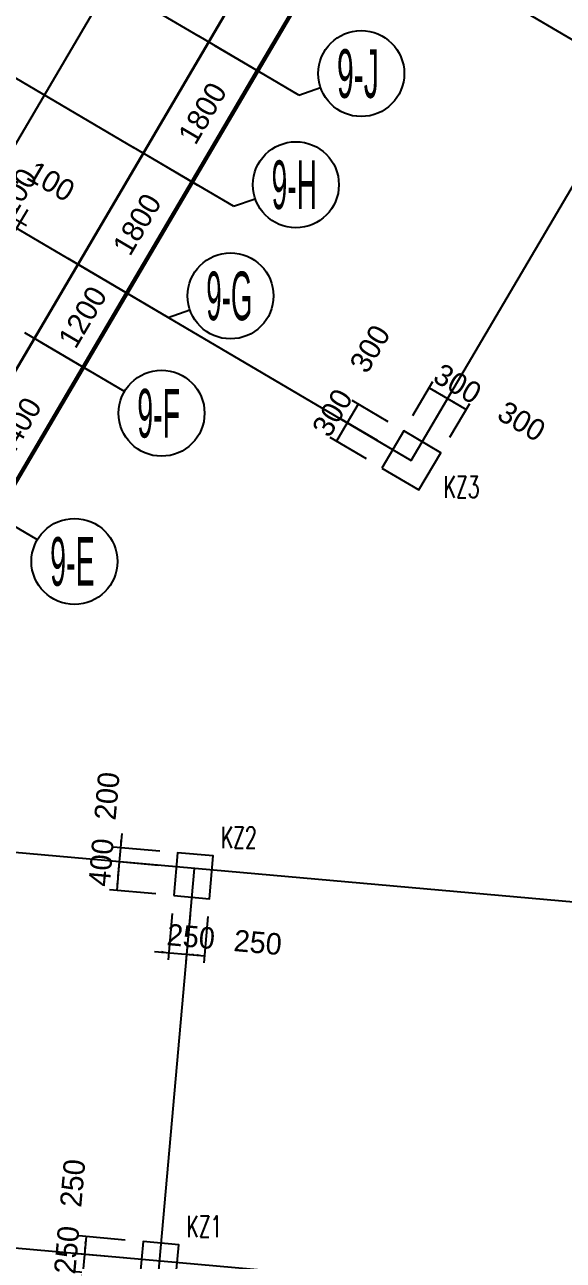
# Model space of a CAD drawing. Extents: x 19107 to 699106, y -67310 to 245688.
# Drawn here: x 634409 to 641927, y 97433 to 114679 of the extents above; entities that cross this region are included whole.
import ezdxf

# ---------------------------------------------------------------- set-up
doc = ezdxf.new("R2010")
doc.units = 0
doc.header["$LTSCALE"] = 100
doc.header["$MEASUREMENT"] = 0
for name, color, linetype in [('AXIS', 3, 'Continuous'), ('DIM', 3, 'Continuous'), ('DOTE', 253, 'Continuous'), ('L-AXIS', 3, 'Continuous'), ('小尺寸', 4, 'Continuous')]:
    doc.layers.add(name, color=color, linetype=linetype)
doc.layers.add('Select Column Frame Position', color=7, linetype='Continuous', lineweight=0)
doc.styles.get("Standard").update_dxf_attribs({"font": 'standard'})
doc.styles.add('汉字', font='汉字')
doc.dimstyles.get("Standard").update_dxf_attribs({"dimtxt": 300, "dimasz": 100, "dimexe": 100, "dimexo": 250, "dimgap": 100, "dimtad": 0, "dimtoh": 1, "dimdec": 0, "dimdsep": 46, "dimcen": 0.09, "dimclrt": 7, "dimadec": 0, "dimazin": 0, "dimtfac": 1, "dimtdec": 4, "dimtofl": 0, "dimtmove": 0, "dimatfit": 3, "dimfxl": 1, "dimtolj": 1, "dimtzin": 0, "dimarcsym": 0})

# ---------------------------------------------------------------- blocks, each defined once
blk = doc.blocks.new('*D2334')
at = {"layer": 'L-AXIS', "color": 0, "linetype": 'ByBlock', "lineweight": -2}
for p, q in [((634624, 110252), (635302, 109854)), ((633999, 107836), (635216, 109905)), ((633408, 108184), (634085, 107785))]:
    blk.add_line(p, q, dxfattribs=at)
for points in [[(635216, 109905), (635179, 109810), (635150, 109827)], [(633999, 107836), (634035, 107931), (634064, 107914)]]:
    blk.add_solid(points, dxfattribs=at)
at = {"layer": 'L-AXIS', "color": 7, "linetype": 'Continuous', "lineweight": -2, "insert": (634306, 109048), "char_height": 300, "width": 785, "attachment_point": 5, "rotation": 59.5454, "style": '汉字'}
blk.add_mtext('2400', dxfattribs=at)
blk = doc.blocks.new('_AXISO')
blk.add_circle((0, 0), 0.5)
blk = doc.blocks.new('*D5243')
at = {"layer": 'L-AXIS', "color": 0, "linetype": 'ByBlock', "lineweight": -2}
for p, q in [((638375, 116631), (639052, 116233)), ((637648, 114043), (638966, 116284)), ((637057, 114390), (637735, 113992))]:
    blk.add_line(p, q, dxfattribs=at)
for points in [[(638966, 116284), (638930, 116189), (638901, 116206)], [(637648, 114043), (637685, 114137), (637713, 114120)]]:
    blk.add_solid(points, dxfattribs=at)
at = {"layer": 'L-AXIS', "color": 7, "linetype": 'Continuous', "lineweight": -2, "insert": (638006, 115341), "char_height": 300, "width": 775, "attachment_point": 5, "rotation": 59.5454, "style": '汉字'}
blk.add_mtext('2600', dxfattribs=at)
blk = doc.blocks.new('*D271')
at = {"layer": 'L-AXIS', "color": 0, "linetype": 'ByBlock', "lineweight": -2}
for p, q in [((637057, 114390), (637735, 113992)), ((636736, 112491), (637648, 114043)), ((636145, 112839), (636822, 112440))]:
    blk.add_line(p, q, dxfattribs=at)
for points in [[(637648, 114043), (637612, 113948), (637583, 113965)], [(636736, 112491), (636772, 112586), (636801, 112569)]]:
    blk.add_solid(points, dxfattribs=at)
at = {"layer": 'L-AXIS', "color": 7, "linetype": 'Continuous', "lineweight": -2, "insert": (636891, 113444), "char_height": 300, "width": 690, "attachment_point": 5, "rotation": 59.5454, "style": '汉字'}
blk.add_mtext('1800', dxfattribs=at)
blk = doc.blocks.new('*D596')
at = {"layer": 'L-AXIS', "color": 0, "linetype": 'ByBlock', "lineweight": -2}
for p, q in [((635233, 111287), (635910, 110889)), ((635216, 109905), (635824, 110939)), ((634624, 110252), (635302, 109854))]:
    blk.add_line(p, q, dxfattribs=at)
for points in [[(635824, 110939), (635787, 110845), (635759, 110862)], [(635216, 109905), (635252, 110000), (635281, 109983)]]:
    blk.add_solid(points, dxfattribs=at)
at = {"layer": 'L-AXIS', "color": 7, "linetype": 'Continuous', "lineweight": -2, "insert": (635218, 110599), "char_height": 300, "width": 690, "attachment_point": 5, "rotation": 59.5454, "style": '汉字'}
blk.add_mtext('1200', dxfattribs=at)
blk = doc.blocks.new('*D3562')
at = {"layer": 'L-AXIS', "color": 0, "linetype": 'ByBlock', "lineweight": -2}
for p, q in [((636145, 112839), (636822, 112440)), ((635824, 110939), (636736, 112491)), ((635233, 111287), (635910, 110889))]:
    blk.add_line(p, q, dxfattribs=at)
for points in [[(636736, 112491), (636700, 112396), (636671, 112413)], [(635824, 110939), (635860, 111034), (635889, 111017)]]:
    blk.add_solid(points, dxfattribs=at)
at = {"layer": 'L-AXIS', "color": 7, "linetype": 'Continuous', "lineweight": -2, "insert": (635978, 111893), "char_height": 300, "width": 690, "attachment_point": 5, "rotation": 59.5454, "style": '汉字'}
blk.add_mtext('1800', dxfattribs=at)
blk = doc.blocks.new('*D2794')
at = {"layer": '小尺寸', "color": 0, "linetype": 'ByBlock', "lineweight": -2}
for p, q in [((633881, 112726), (634312, 112473)), ((633949, 112448), (634104, 112711)), ((634086, 112483), (634190, 112660))]:
    blk.add_line(p, q, dxfattribs=at)
for points in [[(634053, 112625), (633958, 112661), (633975, 112690)], [(634139, 112574), (634234, 112538), (634217, 112509)]]:
    blk.add_solid(points, dxfattribs=at)
at = {"layer": '小尺寸', "color": 7, "linetype": 'Continuous', "lineweight": -2, "insert": (634775, 112491), "char_height": 300, "width": 476.67, "attachment_point": 5, "rotation": 329.5454, "style": '汉字'}
blk.add_mtext('100', dxfattribs=at)
blk = doc.blocks.new('*D498')
at = {"layer": '小尺寸', "color": 0, "linetype": 'ByBlock', "lineweight": -2}
for p, q in [((633979, 112024), (634381, 111788)), ((634116, 112059), (634432, 111874)), ((634447, 112097), (634194, 111666))]:
    blk.add_line(p, q, dxfattribs=at)
for points in [[(634346, 111924), (634382, 112019), (634411, 112002)], [(634295, 111838), (634259, 111744), (634230, 111760)]]:
    blk.add_solid(points, dxfattribs=at)
at = {"layer": '小尺寸', "color": 7, "linetype": 'Continuous', "lineweight": -2, "insert": (634302, 112343), "char_height": 300, "width": 476.67, "attachment_point": 5, "rotation": 59.5454, "style": '汉字'}
blk.add_mtext('100', dxfattribs=at)
blk = doc.blocks.new('*D4117')
at = {"layer": 'DIM', "color": 0, "linetype": 'ByBlock', "lineweight": -2}
for p, q in [((635764, 103392), (635711, 102794)), ((636294, 103144), (635646, 103201)), ((636276, 102945), (635629, 103002))]:
    blk.add_line(p, q, dxfattribs=at)
for points in [[(635746, 103192), (635738, 103293), (635771, 103290)], [(635728, 102993), (635736, 102892), (635703, 102895)]]:
    blk.add_solid(points, dxfattribs=at)
at = {"layer": 'DIM', "color": 7, "linetype": 'Continuous', "lineweight": -2, "insert": (635559, 103913), "char_height": 300, "width": 566.67, "attachment_point": 5, "rotation": 84.9316, "style": '汉字'}
blk.add_mtext('200', dxfattribs=at)
blk = doc.blocks.new('*D4495')
at = {"layer": 'DIM', "color": 0, "linetype": 'ByBlock', "lineweight": -2}
for p, q in [((636276, 102945), (635629, 103002)), ((635728, 102993), (635693, 102595)), ((636241, 102546), (635593, 102604))]:
    blk.add_line(p, q, dxfattribs=at)
for points in [[(635728, 102993), (635736, 102892), (635703, 102895)], [(635693, 102595), (635685, 102696), (635718, 102693)]]:
    blk.add_solid(points, dxfattribs=at)
at = {"layer": 'DIM', "color": 7, "linetype": 'Continuous', "lineweight": -2, "insert": (635477, 102986), "char_height": 300, "width": 576.67, "attachment_point": 5, "rotation": 84.9316, "style": '汉字'}
blk.add_mtext('400', dxfattribs=at)
blk = doc.blocks.new('*D4816')
at = {"layer": 'DIM', "color": 0, "linetype": 'ByBlock', "lineweight": -2}
for p, q in [((636468, 102275), (636410, 101628)), ((636717, 102253), (636659, 101605)), ((636220, 101745), (636867, 101687))]:
    blk.add_line(p, q, dxfattribs=at)
for points in [[(636419, 101727), (636318, 101719), (636321, 101753)], [(636668, 101705), (636769, 101713), (636766, 101680)]]:
    blk.add_solid(points, dxfattribs=at)
at = {"layer": 'DIM', "color": 7, "linetype": 'Continuous', "lineweight": -2, "insert": (636730, 101951), "char_height": 300, "width": 566.67, "attachment_point": 5, "rotation": 354.9316, "style": '汉字'}
blk.add_mtext('250', dxfattribs=at)
blk = doc.blocks.new('*D5182')
at = {"layer": 'DIM', "color": 0, "linetype": 'ByBlock', "lineweight": -2}
for p, q in [((636717, 102253), (636659, 101605)), ((636966, 102231), (636908, 101583)), ((636668, 101705), (636917, 101683))]:
    blk.add_line(p, q, dxfattribs=at)
for points in [[(636668, 101705), (636769, 101713), (636766, 101680)], [(636917, 101683), (636816, 101675), (636819, 101708)]]:
    blk.add_solid(points, dxfattribs=at)
at = {"layer": 'DIM', "color": 7, "linetype": 'Continuous', "lineweight": -2, "insert": (637663, 101868), "char_height": 300, "width": 566.67, "attachment_point": 5, "rotation": 354.9316, "style": '汉字'}
blk.add_mtext('250', dxfattribs=at)
blk = doc.blocks.new('*D5167')
at = {"layer": 'DIM', "color": 0, "linetype": 'ByBlock', "lineweight": -2}
for p, q in [((635812, 97715), (635165, 97772)), ((635265, 97764), (635242, 97515)), ((635790, 97466), (635143, 97523))]:
    blk.add_line(p, q, dxfattribs=at)
for points in [[(635242, 97515), (635235, 97616), (635268, 97613)], [(635265, 97764), (635272, 97663), (635239, 97666)]]:
    blk.add_solid(points, dxfattribs=at)
at = {"layer": 'DIM', "color": 7, "linetype": 'Continuous', "lineweight": -2, "insert": (635080, 98509), "char_height": 300, "width": 566.67, "attachment_point": 5, "rotation": 84.9316, "style": '汉字'}
blk.add_mtext('250', dxfattribs=at)
blk = doc.blocks.new('*D226')
at = {"layer": 'DIM', "color": 0, "linetype": 'ByBlock', "lineweight": -2}
for p, q in [((635260, 97714), (635203, 97066)), ((635790, 97466), (635143, 97523)), ((635768, 97217), (635121, 97274))]:
    blk.add_line(p, q, dxfattribs=at)
for points in [[(635242, 97515), (635235, 97616), (635268, 97613)], [(635220, 97266), (635228, 97165), (635195, 97167)]]:
    blk.add_solid(points, dxfattribs=at)
at = {"layer": 'DIM', "color": 7, "linetype": 'Continuous', "lineweight": -2, "insert": (634997, 97577), "char_height": 300, "width": 566.67, "attachment_point": 5, "rotation": 84.9316, "style": '汉字'}
blk.add_mtext('250', dxfattribs=at)
blk = doc.blocks.new('*D5249')
at = {"layer": 'DIM', "color": 0, "linetype": 'ByBlock', "lineweight": -2}
for p, q in [((639064, 109382), (638912, 109123)), ((639484, 109135), (638978, 109433)), ((639332, 108877), (638826, 109174))]:
    blk.add_line(p, q, dxfattribs=at)
for points in [[(639064, 109382), (639028, 109287), (638999, 109304)], [(638912, 109123), (638948, 109218), (638977, 109201)]]:
    blk.add_solid(points, dxfattribs=at)
at = {"layer": 'DIM', "color": 7, "linetype": 'Continuous', "lineweight": -2, "insert": (639229, 110156), "char_height": 300, "width": 566.67, "attachment_point": 5, "rotation": 59.5454, "style": '汉字'}
blk.add_mtext('300', dxfattribs=at)
blk = doc.blocks.new('*D3373')
at = {"layer": 'DIM', "color": 0, "linetype": 'ByBlock', "lineweight": -2}
for p, q in [((639332, 108877), (638826, 109174)), ((638912, 109123), (638760, 108865)), ((639179, 108618), (638674, 108916))]:
    blk.add_line(p, q, dxfattribs=at)
for points in [[(638912, 109123), (638876, 109029), (638847, 109046)], [(638760, 108865), (638796, 108959), (638825, 108943)]]:
    blk.add_solid(points, dxfattribs=at)
at = {"layer": 'DIM', "color": 7, "linetype": 'Continuous', "lineweight": -2, "insert": (638704, 109263), "char_height": 300, "width": 566.67, "attachment_point": 5, "rotation": 59.5454, "style": '汉字'}
blk.add_mtext('300', dxfattribs=at)
blk = doc.blocks.new('*D2898')
at = {"layer": 'DIM', "color": 0, "linetype": 'ByBlock', "lineweight": -2}
for p, q in [((639826, 109224), (640105, 109698)), ((640054, 109612), (640313, 109460)), ((640084, 109072), (640363, 109546))]:
    blk.add_line(p, q, dxfattribs=at)
for points in [[(640054, 109612), (640149, 109576), (640132, 109547)], [(640313, 109460), (640218, 109497), (640235, 109525)]]:
    blk.add_solid(points, dxfattribs=at)
at = {"layer": 'DIM', "color": 7, "linetype": 'Continuous', "lineweight": -2, "insert": (640452, 109668), "char_height": 300, "width": 566.67, "attachment_point": 5, "rotation": 329.5454, "style": '汉字'}
blk.add_mtext('300', dxfattribs=at)
blk = doc.blocks.new('*D3708')
at = {"layer": 'DIM', "color": 0, "linetype": 'ByBlock', "lineweight": -2}
for p, q in [((640084, 109072), (640363, 109546)), ((640313, 109460), (640571, 109308)), ((640343, 108920), (640622, 109394))]:
    blk.add_line(p, q, dxfattribs=at)
for points in [[(640313, 109460), (640407, 109424), (640390, 109395)], [(640571, 109308), (640477, 109344), (640493, 109373)]]:
    blk.add_solid(points, dxfattribs=at)
at = {"layer": 'DIM', "color": 7, "linetype": 'Continuous', "lineweight": -2, "insert": (641346, 109143), "char_height": 300, "width": 566.67, "attachment_point": 5, "rotation": 329.5454, "style": '汉字'}
blk.add_mtext('300', dxfattribs=at)
blk = doc.blocks.new('后浇带现场')
at = {"color": 6, "lineweight": 30}
for points in [[(821257, 720830), (821257, 688843), (805860, 662656), (825600, 651049), (814026, 631365), (812236, 611185), (845904, 608199)], [(822057, 720830), (822057, 688625), (806955, 662940), (826695, 651333), (814807, 631115), (813104, 611911), (845975, 608996)]]:
    blk.add_lwpolyline(points, dxfattribs=at)

msp = doc.modelspace()

# ---------------------------------------------------------------- linework, layer by layer
at = {"layer": 'DOTE'}
for p, q in [((587628.3, 143453.4), (636841.8, 114516.9)), ((585803.6, 140350.1), (639805.6, 108598)), ((647775.5, 111104.2), (601053.4, 138575.8)), ((639805.6, 108598), (649457, 125012.6)), ((621063.7, 121706), (635929.5, 112965.2)), ((637589.2, 118639.1), (625971.5, 98880.3)), ((666955.8, 100223.5), (587358.1, 107283.1)), ((636774.3, 102900.4), (631338.3, 41609.5)), ((666469.9, 94745), (595896.9, 101004.2))]:
    msp.add_line(p, q, dxfattribs=at)
at = {"layer": 'L-AXIS'}
for p, q in [((638235, 113697.7), (636841.8, 114516.9)), ((638235, 113697.7), (638539.5, 113802.2)), ((637322.7, 112146.1), (635929.5, 112965.2)), ((637322.7, 112146.1), (637627.2, 112250.6)), ((636410.3, 110594.4), (635017.1, 111413.6)), ((636410.3, 110594.4), (636714.8, 110698.9)), ((635802.1, 109560), (634408.9, 110379.1)), ((634585.6, 107491.1), (633192.4, 108310.3))]:
    msp.add_line(p, q, dxfattribs=at)
at = {"layer": 'Select Column Frame Position', "color": 7, "linetype": 'Continuous', "lineweight": -3}
for points in [[(639395, 108491.5), (639912.2, 108187.4), (640216.3, 108704.6), (639699.1, 109008.7), (639395, 108491.5)], [(636489.9, 102524), (636988, 102479.9), (637041, 103077.5), (636542.9, 103121.7), (636489.9, 102524)], [(636017.3, 97194.9), (636515.3, 97150.8), (636559.5, 97648.8), (636061.5, 97693), (636017.3, 97194.9)]]:
    msp.add_lwpolyline(points, dxfattribs=at)

# ---------------------------------------------------------------- block references
at = {"color": 3, "lineweight": 30}
msp.add_blockref('后浇带现场', (-182998.7, -527042.1), dxfattribs=at)
at = {"layer": 'AXIS'}
ref = msp.add_blockref('_AXISO', (639107, 113997), dxfattribs=dict(at, xscale=1199.999999999997, yscale=1200, rotation=359.999645787379))
ref.add_attrib('A', '9-J', (638767.6, 113657.6), dxfattribs={"height": 678.82, "style": '汉字', "width": 0.464286})
ref = msp.add_blockref('_AXISO', (638194.7, 112445.4), dxfattribs=dict(at, xscale=1199.999999999997, yscale=1200, rotation=359.999645787379))
ref.add_attrib('A', '9-H', (637855.3, 112106), dxfattribs={"height": 678.82, "style": '汉字', "width": 0.433333})
ref = msp.add_blockref('_AXISO', (637282.3, 110893.7), dxfattribs=dict(at, xscale=1199.999999999997, yscale=1200, rotation=359.999645787379))
ref.add_attrib('A', '9-G', (636942.9, 110554.3), dxfattribs={"height": 678.82, "style": '汉字', "width": 0.42623})
ref = msp.add_blockref('_AXISO', (636319.3, 109255.9), dxfattribs=dict(at, xscale=1199.999999999997, yscale=1200, rotation=359.999645787379))
ref.add_attrib('A', '9-F', (635979.9, 108916.4), dxfattribs={"height": 678.82, "style": '汉字', "width": 0.440678})
ref = msp.add_blockref('_AXISO', (635102.9, 107187), dxfattribs=dict(at, xscale=1199.999999999997, yscale=1200, rotation=359.999645787379))
ref.add_attrib('A', '9-E', (634763.5, 106847.6), dxfattribs={"height": 678.82, "style": '汉字', "width": 0.440678})

# ---------------------------------------------------------------- texts
at = {"color": 200, "linetype": 'Continuous', "lineweight": -3, "width": 0.7}
for s, p in [('KZ3', (640256.9, 108076.8)), ('KZ2', (637147, 103183.6)), ('KZ1', (636665.6, 97754.9))]:
    msp.add_text(s, height=300, dxfattribs=at).set_placement(p)

# ---------------------------------------------------------------- dimensions: what is measured, and where the dimension line sits
at = {"layer": 'DIM', "color": 200}
for p1, p2, distance, picture, middle in [((639699.1, 109008.7), (639547, 108750.1), -736.6, '*D5249', (638959.2, 109696.7)), ((639699.1, 109008.7), (639957.7, 108856.6), 700.2, '*D2898', (639992.7, 109938.3)), ((636542.9, 103121.7), (636525.3, 102922.5), -800, '*D4117', (635516.3, 103431.7)), ((636525.3, 102922.5), (636489.9, 102524), -800, '*D4495', (635424.8, 102399.6)), ((636489.9, 102524), (636738.9, 102501.9), -800, '*D4816', (636224.1, 101995.4)), ((636738.9, 102501.9), (636988, 102479.9), -800, '*D5182', (637156.6, 101912.7)), ((636061.5, 97693), (636039.4, 97444), -800, '*D5167', (635034.8, 98003)), ((636039.4, 97444), (636017.3, 97194.9), -800, '*D226', (634952.1, 97070.5))]:
    dim = msp.add_aligned_dim(p1=p1, p2=p2, distance=distance, dimstyle='Standard', dxfattribs=at)
    dim.commit()
    dim.dimension.update_dxf_attribs({"geometry": picture, "text_midpoint": middle})
for base, p1, p2, angle, picture, middle in [((638760, 108864.8), (639547, 108750.1), (639395, 108491.5), 59.54537, '*D3373', (638434, 108803.5)), ((640571.2, 109308.2), (639957.7, 108856.6), (640216.3, 108704.6), 149.54537, '*D3708', (640885.9, 109413.1))]:
    dim = msp.add_linear_dim(base=base, p1=p1, p2=p2, angle=angle, dimstyle='Standard', dxfattribs=at)
    dim.commit()
    dim.dimension.update_dxf_attribs({"geometry": picture, "text_midpoint": middle})
at = {"layer": 'L-AXIS'}
for base, p1, p2, picture, middle in [((638966.3, 116283.9), (636841.8, 114516.9), (638159.6, 116758.2), '*D5243', (638005.6, 115340.7)), ((637648.4, 114042.6), (635929.5, 112965.2), (636841.8, 114516.9), '*D271', (636890.5, 113444.2)), ((636736.1, 112491), (635017.1, 111413.6), (635929.5, 112965.2), '*D3562', (635978.2, 111892.5)), ((635823.7, 110939.3), (634408.9, 110379.1), (635017.1, 111413.6), '*D596', (635217.9, 110599.5)), ((635215.5, 109904.9), (633192.4, 108310.3), (634408.9, 110379.1), '*D2334', (634305.6, 109047.8))]:
    dim = msp.add_linear_dim(base=base, p1=p1, p2=p2, angle=59.54537, dimstyle='Standard', dxfattribs=at)
    dim.commit()
    dim.dimension.update_dxf_attribs({"geometry": picture, "text_midpoint": middle})
at = {"layer": '小尺寸'}
for base, p1, p2, angle, picture, middle in [((634294.9, 111838.2), (633900.7, 112186), (633763.8, 112150.5), 59.54537, '*D498', (634104.8, 112008)), ((634139.2, 112574.3), (633822.1, 112232.2), (633959, 112267.8), 329.54537, '*D2794', (634440, 112687.4))]:
    dim = msp.add_linear_dim(base=base, p1=p1, p2=p2, angle=angle, dimstyle='Standard', dxfattribs=at)
    dim.commit()
    dim.dimension.update_dxf_attribs({"geometry": picture, "text_midpoint": middle})

doc.saveas('drawing.dxf')
